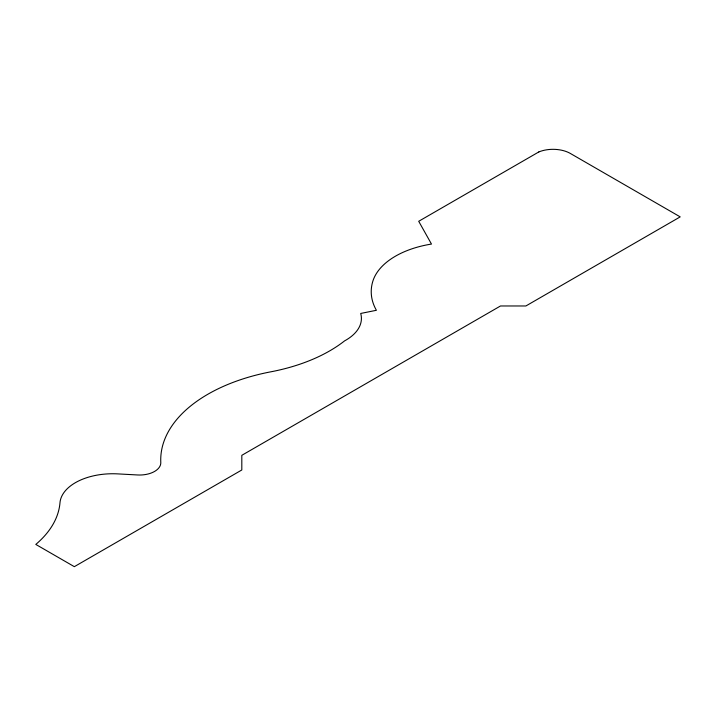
<?xml version="1.0" encoding="UTF-8"?>
<svg xmlns="http://www.w3.org/2000/svg" width="716" height="716" viewBox="0 0 716 716"><rect width="100%" height="100%" fill="white"/><g stroke="black" fill="none" stroke-linecap="round" stroke-linejoin="round"><path stroke-width="1.07" d="M538.835 151.935L418.708 221.289L431.48 244.066A81.615 47.122 0 0 0 372.884 281.075A102.997 59.464 0 0 0 376.401 310.288L360.703 313.456A53.252 30.743 0 0 1 344.611 340.861A149.85 86.52 0 0 1 271.606 371.667A160.769 92.82 0 0 0 160.787 462.375A21.212 12.244 0 0 1 137.588 474.968L117.719 473.885A52.832 30.502 0 0 0 59.965 502.927A139.781 80.702 0 0 1 35.8 544.42L74.339 566.669L241.811 469.982L241.811 455.322L500.502 305.974L525.884 305.974L680.2 216.876L570.795 153.707A24.568 14.186 0 0 0 538.835 151.935"/></g></svg>
